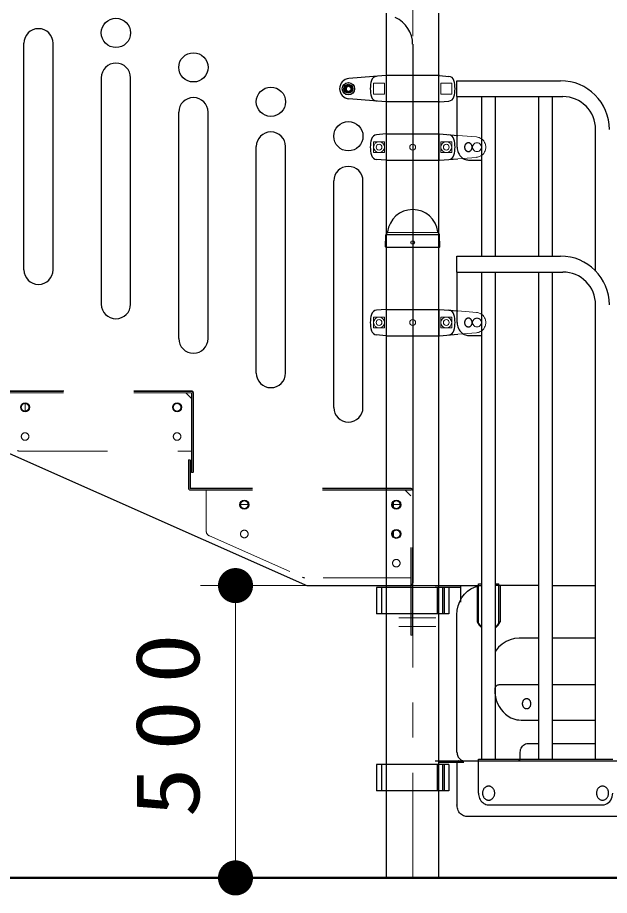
# Model space of a CAD drawing. Units: millimetres on the paper, scale 1:60. Extents: x -385 to 0, y -594 to 267.
# Drawn here: x -292.72 to -275.84, y -111.14 to -86.11 of the extents above; entities that cross this region are included whole.
import ezdxf

# ---------------------------------------------------------------- set-up
doc = ezdxf.new("R2010")
doc.units = ezdxf.units.MM
doc.linetypes.add('USER1', pattern=[4.5, 2.5, -2])
doc.linetypes.add('USER2', pattern=[6, 3, -1, 1, -1])
doc.layers.add('LY_1', color=7, linetype='Continuous', lineweight=25)
doc.styles.add('ＭＳ ゴシック', font='')
doc.styles.get('ＭＳ ゴシック').set_extended_font_data('MS Gothic')

# ---------------------------------------------------------------- blocks, each defined once
blk = doc.blocks.new('filled_dot')
at = {"color": 0, "linetype": 'Continuous', "lineweight": -2, "const_width": 1.25}
blk.add_lwpolyline([(-0.625, 0, 1), (0.625, 0, 1)], format="xyb", close=True, dxfattribs=at)

msp = doc.modelspace()

# ---------------------------------------------------------------- linework, layer by layer
at = {"layer": 'LY_1', "linetype": 'USER2', "lineweight": 13}
for p, q in [((-281.452, -110.643), (-281.452, -85.643)), ((-280.796, -103.226), (-281.843, -103.226)), ((-280.796, -103.476), (-281.843, -103.476))]:
    msp.add_line(p, q, dxfattribs=at)
at = {"layer": 'LY_1'}
for p, q in [((-282.195, -110.643), (-282.195, -85.993)), ((-280.71, -110.643), (-280.71, -85.993)), ((-292.536, -93.304), (-292.536, -86.848)), ((-291.702, -93.304), (-291.702, -86.848)), ((-281.452, -86.876), (-281.452, -102.226)), ((-290.327, -94.286), (-290.327, -87.83)), ((-289.494, -94.286), (-289.494, -87.83)), ((-282.219, -87.768), (-283.269, -87.852)), ((-280.686, -87.768), (-282.219, -87.768)), ((-280.686, -87.768), (-280.422, -87.791)), ((-283.352, -88.104), (-283.286, -88.066)), ((-283.286, -88.066), (-283.219, -88.104)), ((-280.189, -87.916), (-277.237, -87.916)), ((-280.189, -88.369), (-280.189, -87.916)), ((-283.352, -88.104), (-283.352, -88.181)), ((-283.352, -88.181), (-283.286, -88.22)), ((-283.286, -88.22), (-283.219, -88.181)), ((-283.219, -88.104), (-283.219, -88.181)), ((-282.219, -88.518), (-283.269, -88.433)), ((-280.686, -88.518), (-282.219, -88.518)), ((-280.686, -88.518), (-280.422, -88.495)), ((-280.189, -88.369), (-277.176, -88.369)), ((-280.182, -89.809), (-280.182, -88.369)), ((-279.483, -92.916), (-279.483, -88.369)), ((-279.091, -92.916), (-279.091, -88.369)), ((-277.86, -92.916), (-277.86, -88.369)), ((-277.467, -92.916), (-277.467, -88.369)), ((-288.119, -95.267), (-288.119, -88.811)), ((-287.286, -95.267), (-287.286, -88.811)), ((-276.236, -93.34), (-276.236, -89.309)), ((-282.219, -89.434), (-282.482, -89.457)), ((-282.219, -89.434), (-280.685, -89.434)), ((-280.686, -89.434), (-280.161, -89.48)), ((-285.911, -96.249), (-285.911, -89.793)), ((-285.077, -96.249), (-285.077, -89.793)), ((-282.219, -90.184), (-282.482, -90.161)), ((-282.219, -90.184), (-280.685, -90.184)), ((-280.686, -90.184), (-280.161, -90.139)), ((-279.865, -90.176), (-279.483, -90.176)), ((-283.702, -97.23), (-283.702, -90.774)), ((-282.869, -97.23), (-282.869, -90.774)), ((-282.226, -92.651), (-282.22, -92.32)), ((-282.199, -92.272), (-282.181, -92.254)), ((-280.705, -92.272), (-280.724, -92.254)), ((-280.678, -92.651), (-280.685, -92.32)), ((-282.218, -92.659), (-282.226, -92.651)), ((-282.218, -92.659), (-280.686, -92.659)), ((-280.678, -92.651), (-280.686, -92.659)), ((-280.189, -93.369), (-280.189, -92.916)), ((-280.189, -92.916), (-277.237, -92.916)), ((-280.189, -93.369), (-277.176, -93.369)), ((-280.182, -94.809), (-280.182, -93.369)), ((-279.483, -107.256), (-279.483, -93.369)), ((-279.091, -107.256), (-279.091, -93.369)), ((-277.86, -107.256), (-277.86, -93.369)), ((-277.467, -107.256), (-277.467, -93.369)), ((-276.236, -107.256), (-276.236, -94.309)), ((-282.219, -94.434), (-282.482, -94.457)), ((-282.219, -94.434), (-280.685, -94.434)), ((-280.686, -94.434), (-280.161, -94.48)), ((-282.219, -95.184), (-282.482, -95.161)), ((-282.219, -95.184), (-280.685, -95.184)), ((-280.686, -95.184), (-280.161, -95.139)), ((-279.865, -95.176), (-279.483, -95.176)), ((-293.754, -98.182), (-284.532, -102.281)), ((-284.397, -102.309), (-281.536, -102.309)), ((-282.482, -102.363), (-282.482, -103.113)), ((-280.081, -102.363), (-282.482, -102.363)), ((-282.344, -102.363), (-282.344, -103.113)), ((-280.809, -102.309), (-280.189, -102.309)), ((-280.757, -102.363), (-280.757, -103.113)), ((-280.601, -102.363), (-280.601, -103.113)), ((-280.552, -102.363), (-280.552, -103.113)), ((-280.422, -102.363), (-280.422, -103.113)), ((-280.189, -102.309), (-279.576, -102.309)), ((-280.081, -102.78), (-280.081, -102.309)), ((-279.612, -102.326), (-279.612, -103.341)), ((-279.576, -103.393), (-279.576, -102.256)), ((-279.576, -102.256), (-279.483, -102.256)), ((-279.091, -102.256), (-278.998, -102.256)), ((-277.86, -102.309), (-279.091, -102.309)), ((-278.998, -103.393), (-278.998, -102.256)), ((-278.962, -102.309), (-278.962, -103.341)), ((-277.467, -102.309), (-276.236, -102.309)), ((-280.422, -103.113), (-282.482, -103.113)), ((-280.189, -107.059), (-280.189, -103.143)), ((-277.86, -103.809), (-278.421, -103.809)), ((-276.236, -103.809), (-277.467, -103.809)), ((-277.86, -105.143), (-278.998, -105.143)), ((-276.236, -105.143), (-277.467, -105.143)), ((-278.363, -106.143), (-277.86, -106.143)), ((-277.467, -106.143), (-276.236, -106.143)), ((-278.169, -106.809), (-277.86, -106.809)), ((-277.467, -106.809), (-276.236, -106.809)), ((-278.385, -107.226), (-278.385, -107.059)), ((-280.809, -107.309), (-272.792, -107.309)), ((-280.71, -107.348), (-279.994, -107.348)), ((-280.189, -107.359), (-280.189, -108.559)), ((-279.576, -107.256), (-275.751, -107.256)), ((-279.576, -108.226), (-279.576, -107.256)), ((-280.422, -107.409), (-282.482, -107.409)), ((-282.482, -107.409), (-282.482, -108.159)), ((-282.344, -107.409), (-282.344, -108.159)), ((-280.757, -107.409), (-280.757, -108.159)), ((-280.601, -107.409), (-280.601, -108.159)), ((-280.552, -107.409), (-280.552, -108.159)), ((-280.422, -107.409), (-280.422, -108.159)), ((-280.422, -108.159), (-282.482, -108.159)), ((-279.287, -108.559), (-276.04, -108.559)), ((-272.792, -108.893), (-279.901, -108.893))]:
    msp.add_line(p, q, dxfattribs=at)
at = {"layer": 'LY_1', "lineweight": 13}
for p, q in [((-282.257, -87.989), (-282.565, -87.989)), ((-282.565, -88.297), (-282.565, -87.989)), ((-280.648, -87.989), (-280.34, -87.989)), ((-280.34, -88.297), (-280.34, -87.989)), ((-282.257, -88.297), (-282.565, -88.297)), ((-280.648, -88.297), (-280.34, -88.297)), ((-282.257, -89.655), (-282.565, -89.655)), ((-282.565, -89.964), (-282.565, -89.655)), ((-280.648, -89.655), (-280.34, -89.655)), ((-280.34, -89.964), (-280.34, -89.655)), ((-282.257, -89.964), (-282.565, -89.964)), ((-280.648, -89.964), (-280.34, -89.964)), ((-282.197, -92.301), (-280.708, -92.301)), ((-282.166, -92.243), (-280.74, -92.243)), ((-282.257, -94.655), (-282.565, -94.655)), ((-282.565, -94.964), (-282.565, -94.655)), ((-280.648, -94.655), (-280.34, -94.655)), ((-280.34, -94.964), (-280.34, -94.655)), ((-282.257, -94.964), (-282.565, -94.964)), ((-280.648, -94.964), (-280.34, -94.964)), ((-292.5, -97.334), (-292.5, -97.117)), ((-286.361, -100), (-286.144, -100)), ((-282.027, -100), (-281.811, -100)), ((-282, -100.075), (-282, -99.932)), ((-282, -100.909), (-282, -100.765)), ((-282.452, -102.309), (-287.503, -102.309)), ((-286.503, -110.643), (-286.503, -102.309))]:
    msp.add_line(p, q, dxfattribs=at)
at = {"layer": 'LY_1', "linetype": 'USER1', "lineweight": 13}
for p, q in [((-282.202, -89.451), (-282.202, -90.168)), ((-280.702, -89.451), (-280.702, -90.168)), ((-280.161, -89.48), (-279.635, -89.519)), ((-280.161, -90.139), (-279.635, -90.1)), ((-282.194, -92.309), (-280.711, -92.309)), ((-282.202, -94.451), (-282.202, -95.168)), ((-280.702, -94.451), (-280.702, -95.168)), ((-280.161, -94.48), (-279.635, -94.519)), ((-280.161, -95.139), (-279.635, -95.1)), ((-293.902, -96.771), (-287.769, -96.771)), ((-293.902, -96.809), (-287.769, -96.809)), ((-293.897, -96.754), (-287.769, -96.754)), ((-287.922, -96.809), (-287.757, -96.974)), ((-287.757, -96.821), (-287.757, -99.087)), ((-287.719, -96.821), (-287.719, -99.087)), ((-287.702, -96.821), (-287.702, -99.087)), ((-292.648, -98.476), (-287.757, -98.476)), ((-287.802, -98.726), (-287.841, -98.726)), ((-287.841, -99.537), (-287.841, -98.726)), ((-287.802, -99.537), (-287.802, -98.726)), ((-287.786, -99.532), (-287.786, -98.726)), ((-287.719, -99.087), (-287.757, -99.087)), ((-281.519, -99.548), (-287.791, -99.548)), ((-281.519, -99.587), (-287.791, -99.587)), ((-281.519, -99.532), (-287.786, -99.532)), ((-287.341, -100.742), (-287.341, -99.587)), ((-281.507, -99.75), (-281.671, -99.587)), ((-281.507, -103.726), (-281.507, -99.598)), ((-281.469, -103.726), (-281.469, -99.598)), ((-281.452, -103.726), (-281.452, -99.598)), ((-287.242, -100.894), (-284.591, -102.072)), ((-281.507, -102.087), (-284.523, -102.087)), ((-281.452, -102.309), (-279.483, -102.309)), ((-279.091, -102.309), (-277.86, -102.309)), ((-277.467, -102.309), (-276.236, -102.309)), ((-281.469, -103.726), (-281.507, -103.726))]:
    msp.add_line(p, q, dxfattribs=at)
at = {"layer": 'LY_1', "lineweight": 50}
msp.add_line((-183.216, -110.643), (-349.037, -110.643), dxfattribs=at)
at = {"layer": 'LY_1'}
for points in [[(-280.182, -89.809), (-280.18, -89.853), (-280.173, -89.895), (-280.162, -89.936), (-280.147, -89.976), (-280.129, -90.013), (-280.106, -90.048), (-280.08, -90.079), (-280.051, -90.106), (-280.02, -90.129), (-279.986, -90.148), (-279.951, -90.162), (-279.914, -90.172), (-279.889, -90.175), (-279.865, -90.176)], [(-280.182, -94.809), (-280.18, -94.853), (-280.173, -94.895), (-280.162, -94.936), (-280.147, -94.976), (-280.129, -95.013), (-280.106, -95.048), (-280.08, -95.079), (-280.051, -95.106), (-280.02, -95.129), (-279.986, -95.148), (-279.951, -95.162), (-279.914, -95.172), (-279.889, -95.175), (-279.865, -95.176)], [(-280.189, -103.143), (-280.18, -103.012), (-280.154, -102.885), (-280.111, -102.764), (-280.051, -102.653), (-279.978, -102.554), (-279.892, -102.469), (-279.795, -102.4), (-279.691, -102.35), (-279.58, -102.32), (-279.468, -102.309)], [(-279.612, -103.341), (-279.558, -103.435), (-279.483, -103.509)], [(-279.091, -103.509), (-279.017, -103.435), (-278.962, -103.341)], [(-279.576, -103.393), (-279.533, -103.447), (-279.483, -103.492)], [(-279.091, -103.492), (-279.041, -103.447), (-278.998, -103.393)], [(-278.421, -103.809), (-278.548, -103.82), (-278.673, -103.853), (-278.792, -103.906), (-278.903, -103.978), (-279.003, -104.069), (-279.091, -104.175)], [(-278.998, -105.143), (-279.017, -105.144), (-279.034, -105.149), (-279.051, -105.157), (-279.066, -105.168), (-279.08, -105.182), (-279.092, -105.198), (-279.101, -105.216), (-279.108, -105.235), (-279.113, -105.255), (-279.114, -105.276)], [(-279.114, -105.276), (-279.109, -105.378), (-279.093, -105.478), (-279.068, -105.576), (-279.032, -105.67), (-278.987, -105.758), (-278.934, -105.839), (-278.873, -105.913), (-278.805, -105.977), (-278.73, -106.032), (-278.651, -106.077), (-278.567, -106.11), (-278.481, -106.132), (-278.422, -106.14), (-278.363, -106.143)], [(-278.385, -107.059), (-278.382, -107.02), (-278.374, -106.982), (-278.361, -106.946), (-278.344, -106.913), (-278.322, -106.883), (-278.296, -106.857), (-278.267, -106.837), (-278.235, -106.822), (-278.202, -106.813), (-278.169, -106.809)], [(-280.189, -107.059), (-280.188, -107.089), (-280.183, -107.118), (-280.176, -107.146), (-280.166, -107.173), (-280.153, -107.198), (-280.137, -107.222), (-280.12, -107.243), (-280.1, -107.262), (-280.079, -107.278), (-280.056, -107.29), (-280.032, -107.3), (-280.007, -107.306), (-279.99, -107.309), (-279.973, -107.309)], [(-280.146, -107.309), (-280.153, -107.31), (-280.159, -107.312), (-280.166, -107.315), (-280.171, -107.319), (-280.177, -107.324), (-280.181, -107.33), (-280.185, -107.337), (-280.187, -107.344), (-280.189, -107.352), (-280.189, -107.359)], [(-278.457, -107.309), (-278.446, -107.308), (-278.435, -107.305), (-278.424, -107.3), (-278.415, -107.294), (-278.406, -107.285), (-278.399, -107.275), (-278.393, -107.264), (-278.389, -107.252), (-278.386, -107.239), (-278.385, -107.226)], [(-279.576, -108.226), (-279.574, -108.265), (-279.568, -108.304), (-279.558, -108.342), (-279.544, -108.377), (-279.527, -108.411), (-279.507, -108.443), (-279.483, -108.471), (-279.457, -108.496), (-279.428, -108.517), (-279.398, -108.534), (-279.366, -108.547), (-279.332, -108.555), (-279.31, -108.558), (-279.287, -108.559)], [(-276.04, -108.559), (-275.994, -108.555), (-275.95, -108.543), (-275.909, -108.523), (-275.87, -108.496), (-275.835, -108.462), (-275.806, -108.422), (-275.782, -108.377), (-275.765, -108.329), (-275.754, -108.278), (-275.751, -108.226)], [(-279.901, -108.893), (-279.935, -108.891), (-279.968, -108.884), (-280.001, -108.872), (-280.032, -108.856), (-280.061, -108.837), (-280.088, -108.813), (-280.113, -108.786), (-280.134, -108.755), (-280.152, -108.722), (-280.167, -108.687), (-280.178, -108.65), (-280.186, -108.612), (-280.188, -108.586), (-280.189, -108.559)]]:
    msp.add_lwpolyline(points, dxfattribs=at)
for points in [[(-279.865, -89.684), (-279.874, -89.685), (-279.883, -89.686), (-279.893, -89.689), (-279.902, -89.692), (-279.91, -89.696), (-279.919, -89.701), (-279.927, -89.707), (-279.934, -89.714), (-279.941, -89.721), (-279.947, -89.729), (-279.953, -89.738), (-279.958, -89.747), (-279.963, -89.757), (-279.966, -89.767), (-279.969, -89.777), (-279.971, -89.788), (-279.972, -89.799), (-279.973, -89.809), (-279.972, -89.82), (-279.971, -89.831), (-279.969, -89.842), (-279.966, -89.852), (-279.963, -89.862), (-279.958, -89.872), (-279.953, -89.881), (-279.947, -89.89), (-279.941, -89.898), (-279.934, -89.905), (-279.927, -89.912), (-279.919, -89.918), (-279.91, -89.923), (-279.902, -89.927), (-279.893, -89.93), (-279.883, -89.933), (-279.874, -89.934), (-279.865, -89.934), (-279.855, -89.934), (-279.846, -89.933), (-279.836, -89.93), (-279.827, -89.927), (-279.819, -89.923), (-279.81, -89.918), (-279.802, -89.912), (-279.795, -89.905), (-279.788, -89.898), (-279.782, -89.89), (-279.776, -89.881), (-279.771, -89.872), (-279.766, -89.862), (-279.763, -89.852), (-279.76, -89.842), (-279.758, -89.831), (-279.757, -89.82), (-279.756, -89.809), (-279.757, -89.799), (-279.758, -89.788), (-279.76, -89.777), (-279.763, -89.767), (-279.766, -89.757), (-279.771, -89.747), (-279.776, -89.738), (-279.782, -89.729), (-279.788, -89.721), (-279.795, -89.714), (-279.802, -89.707), (-279.81, -89.701), (-279.819, -89.696), (-279.827, -89.692), (-279.836, -89.689), (-279.846, -89.686), (-279.855, -89.685)], [(-279.865, -94.684), (-279.874, -94.685), (-279.883, -94.686), (-279.893, -94.689), (-279.902, -94.692), (-279.91, -94.696), (-279.919, -94.701), (-279.927, -94.707), (-279.934, -94.714), (-279.941, -94.721), (-279.947, -94.729), (-279.953, -94.738), (-279.958, -94.747), (-279.963, -94.757), (-279.966, -94.767), (-279.969, -94.777), (-279.971, -94.788), (-279.972, -94.799), (-279.973, -94.809), (-279.972, -94.82), (-279.971, -94.831), (-279.969, -94.842), (-279.966, -94.852), (-279.963, -94.862), (-279.958, -94.872), (-279.953, -94.881), (-279.947, -94.89), (-279.941, -94.898), (-279.934, -94.905), (-279.927, -94.912), (-279.919, -94.918), (-279.91, -94.923), (-279.902, -94.927), (-279.893, -94.93), (-279.883, -94.933), (-279.874, -94.934), (-279.865, -94.934), (-279.855, -94.934), (-279.846, -94.933), (-279.836, -94.93), (-279.827, -94.927), (-279.819, -94.923), (-279.81, -94.918), (-279.802, -94.912), (-279.795, -94.905), (-279.788, -94.898), (-279.782, -94.89), (-279.776, -94.881), (-279.771, -94.872), (-279.766, -94.862), (-279.763, -94.852), (-279.76, -94.842), (-279.758, -94.831), (-279.757, -94.82), (-279.756, -94.809), (-279.757, -94.799), (-279.758, -94.788), (-279.76, -94.777), (-279.763, -94.767), (-279.766, -94.757), (-279.771, -94.747), (-279.776, -94.738), (-279.782, -94.729), (-279.788, -94.721), (-279.795, -94.714), (-279.802, -94.707), (-279.81, -94.701), (-279.819, -94.696), (-279.827, -94.692), (-279.836, -94.689), (-279.846, -94.686), (-279.855, -94.685)], [(-278.205, -105.534), (-278.215, -105.535), (-278.226, -105.537), (-278.236, -105.539), (-278.247, -105.543), (-278.256, -105.548), (-278.266, -105.553), (-278.275, -105.56), (-278.283, -105.568), (-278.291, -105.576), (-278.299, -105.585), (-278.305, -105.595), (-278.311, -105.605), (-278.316, -105.616), (-278.32, -105.628), (-278.323, -105.639), (-278.325, -105.652), (-278.327, -105.664), (-278.327, -105.676), (-278.327, -105.688), (-278.325, -105.701), (-278.323, -105.713), (-278.32, -105.725), (-278.316, -105.736), (-278.311, -105.747), (-278.305, -105.757), (-278.299, -105.767), (-278.291, -105.776), (-278.283, -105.785), (-278.275, -105.792), (-278.266, -105.799), (-278.256, -105.805), (-278.247, -105.809), (-278.236, -105.813), (-278.226, -105.816), (-278.215, -105.817), (-278.205, -105.818), (-278.194, -105.817), (-278.183, -105.816), (-278.173, -105.813), (-278.163, -105.809), (-278.153, -105.805), (-278.143, -105.799), (-278.134, -105.792), (-278.126, -105.785), (-278.118, -105.776), (-278.111, -105.767), (-278.104, -105.757), (-278.098, -105.747), (-278.093, -105.736), (-278.089, -105.725), (-278.086, -105.713), (-278.084, -105.701), (-278.082, -105.688), (-278.082, -105.676), (-278.082, -105.664), (-278.084, -105.652), (-278.086, -105.639), (-278.089, -105.628), (-278.093, -105.616), (-278.098, -105.605), (-278.104, -105.595), (-278.111, -105.585), (-278.118, -105.576), (-278.126, -105.568), (-278.134, -105.56), (-278.143, -105.553), (-278.153, -105.548), (-278.163, -105.543), (-278.173, -105.539), (-278.183, -105.537), (-278.194, -105.535)], [(-279.287, -108.026), (-279.302, -108.027), (-279.317, -108.029), (-279.332, -108.033), (-279.346, -108.038), (-279.36, -108.045), (-279.374, -108.053), (-279.387, -108.062), (-279.398, -108.073), (-279.41, -108.085), (-279.42, -108.098), (-279.429, -108.111), (-279.437, -108.126), (-279.444, -108.142), (-279.45, -108.158), (-279.454, -108.174), (-279.458, -108.191), (-279.46, -108.209), (-279.46, -108.226), (-279.46, -108.244), (-279.458, -108.261), (-279.454, -108.278), (-279.45, -108.295), (-279.444, -108.311), (-279.437, -108.326), (-279.429, -108.341), (-279.42, -108.355), (-279.41, -108.368), (-279.398, -108.379), (-279.387, -108.39), (-279.374, -108.399), (-279.36, -108.407), (-279.346, -108.414), (-279.332, -108.419), (-279.317, -108.423), (-279.302, -108.425), (-279.287, -108.426), (-279.272, -108.425), (-279.257, -108.423), (-279.242, -108.419), (-279.228, -108.414), (-279.214, -108.407), (-279.201, -108.399), (-279.188, -108.39), (-279.176, -108.379), (-279.165, -108.368), (-279.154, -108.355), (-279.145, -108.341), (-279.137, -108.326), (-279.13, -108.311), (-279.124, -108.295), (-279.12, -108.278), (-279.117, -108.261), (-279.115, -108.244), (-279.114, -108.226), (-279.115, -108.209), (-279.117, -108.191), (-279.12, -108.174), (-279.124, -108.158), (-279.13, -108.142), (-279.137, -108.126), (-279.145, -108.111), (-279.154, -108.098), (-279.165, -108.085), (-279.176, -108.073), (-279.188, -108.062), (-279.201, -108.053), (-279.214, -108.045), (-279.228, -108.038), (-279.242, -108.033), (-279.257, -108.029), (-279.272, -108.027)], [(-276.04, -108.026), (-276.055, -108.027), (-276.07, -108.029), (-276.084, -108.033), (-276.099, -108.038), (-276.113, -108.045), (-276.126, -108.053), (-276.139, -108.062), (-276.151, -108.073), (-276.162, -108.085), (-276.172, -108.098), (-276.181, -108.111), (-276.19, -108.126), (-276.197, -108.142), (-276.202, -108.158), (-276.207, -108.174), (-276.21, -108.191), (-276.212, -108.209), (-276.213, -108.226), (-276.212, -108.244), (-276.21, -108.261), (-276.207, -108.278), (-276.202, -108.295), (-276.197, -108.311), (-276.19, -108.326), (-276.181, -108.341), (-276.172, -108.355), (-276.162, -108.368), (-276.151, -108.379), (-276.139, -108.39), (-276.126, -108.399), (-276.113, -108.407), (-276.099, -108.414), (-276.084, -108.419), (-276.07, -108.423), (-276.055, -108.425), (-276.04, -108.426), (-276.024, -108.425), (-276.009, -108.423), (-275.995, -108.419), (-275.98, -108.414), (-275.966, -108.407), (-275.953, -108.399), (-275.94, -108.39), (-275.928, -108.379), (-275.917, -108.368), (-275.907, -108.355), (-275.898, -108.341), (-275.89, -108.326), (-275.883, -108.311), (-275.877, -108.295), (-275.872, -108.278), (-275.869, -108.261), (-275.867, -108.244), (-275.866, -108.226), (-275.867, -108.209), (-275.869, -108.191), (-275.872, -108.174), (-275.877, -108.158), (-275.883, -108.142), (-275.89, -108.126), (-275.898, -108.111), (-275.907, -108.098), (-275.917, -108.085), (-275.928, -108.073), (-275.94, -108.062), (-275.953, -108.053), (-275.966, -108.045), (-275.98, -108.038), (-275.995, -108.033), (-276.009, -108.029), (-276.024, -108.027)]]:
    msp.add_lwpolyline(points, close=True, dxfattribs=at)
at = {"layer": 'LY_1', "linetype": 'USER1', "lineweight": 13}
msp.add_lwpolyline([(-279.576, -102.319), (-279.522, -102.312), (-279.468, -102.309)], dxfattribs=at)
at = {"layer": 'LY_1'}
for centre, radius in [((-289.911, -86.553), 0.417), ((-287.702, -87.534), 0.417), ((-285.494, -88.516), 0.417), ((-283.286, -88.143), 0.175), ((-283.286, -88.143), 0.125), ((-283.286, -88.143), 0.108), ((-283.286, -89.497), 0.417), ((-281.452, -92.526), 0.05), ((-292.502, -97.226), 0.125), ((-288.169, -97.226), 0.125), ((-286.252, -100.003), 0.125), ((-281.919, -100.003), 0.125), ((-281.919, -100.837), 0.125)]:
    msp.add_circle(centre, radius, dxfattribs=at)
at = {"layer": 'LY_1', "linetype": 'USER1', "lineweight": 13}
for centre, radius in [((-283.286, -88.143), 0.104), ((-279.619, -89.809), 0.125), ((-279.619, -94.809), 0.125), ((-292.502, -97.226), 0.108), ((-288.169, -97.226), 0.108), ((-292.502, -98.059), 0.108), ((-288.169, -98.059), 0.108), ((-286.252, -100.003), 0.108), ((-281.919, -100.003), 0.108), ((-286.252, -100.837), 0.108), ((-281.919, -100.837), 0.108), ((-281.919, -101.67), 0.108)]:
    msp.add_circle(centre, radius, dxfattribs=at)
at = {"layer": 'LY_1', "lineweight": 13}
for centre, radius in [((-283.286, -88.143), 0.0917), ((-282.411, -89.809), 0.154), ((-282.411, -89.809), 0.0833), ((-281.452, -89.809), 0.0833), ((-280.494, -89.809), 0.154), ((-280.494, -89.809), 0.0833), ((-282.411, -94.809), 0.154), ((-282.411, -94.809), 0.0833), ((-281.452, -94.809), 0.0833), ((-280.494, -94.809), 0.154), ((-280.494, -94.809), 0.0833)]:
    msp.add_circle(centre, radius, dxfattribs=at)
at = {"layer": 'LY_1'}
for centre, radius, start, end in [((-282.286, -86.876), 0.833, 0, 66.0375), ((-292.119, -86.848), 0.417, 0, 180), ((-289.911, -87.83), 0.417, 0, 180), ((-282.467, -87.957), 0.167, 95, 163.8038), ((-280.437, -87.957), 0.167, 16.1962, 85), ((-283.244, -88.143), 0.291, 95, 265), ((-281.827, -88.143), 0.833, 163.8038, 196.1962), ((-281.077, -88.143), 0.833, 343.8037, 16.1962), ((-277.237, -89.309), 1.393, 0, 90), ((-287.702, -88.811), 0.417, 0, 180), ((-282.467, -88.329), 0.167, 196.1962, 265), ((-280.437, -88.329), 0.167, 275, 343.8037), ((-277.176, -89.309), 0.94, 0, 90), ((-285.494, -89.793), 0.417, 0, 180), ((-281.827, -89.809), 0.833, 163.8038, 196.1962), ((-282.467, -89.624), 0.167, 95, 163.8038), ((-280.437, -89.624), 0.167, 16.1962, 85), ((-281.077, -89.809), 0.833, 343.8037, 16.1962), ((-282.467, -89.995), 0.167, 196.1962, 265), ((-280.437, -89.995), 0.167, 275, 343.8037), ((-283.286, -90.774), 0.417, 0, 180), ((-281.452, -92.309), 0.72, 90, 173.3676), ((-281.452, -92.309), 0.72, 6.6324, 90), ((-282.15, -92.322), 0.07, 135, 178.996), ((-282.214, -92.221), 0.0467, 315, 353.3676), ((-280.691, -92.221), 0.0467, 186.6324, 225), ((-280.755, -92.322), 0.07, 1.0039, 45), ((-277.237, -94.309), 1.393, 0, 90), ((-292.119, -93.304), 0.417, 180, 0), ((-277.176, -94.309), 0.94, 0, 90), ((-289.911, -94.286), 0.417, 180, 0), ((-281.827, -94.809), 0.833, 163.8038, 196.1962), ((-282.467, -94.624), 0.167, 95, 163.8038), ((-280.437, -94.624), 0.167, 16.1962, 85), ((-281.077, -94.809), 0.833, 343.8037, 16.1962), ((-282.467, -94.995), 0.167, 196.1962, 265), ((-280.437, -94.995), 0.167, 275, 343.8037), ((-287.702, -95.267), 0.417, 180, 0), ((-285.494, -96.249), 0.417, 180, 0), ((-283.286, -97.23), 0.417, 180, 0), ((-284.397, -101.976), 0.333, 246.0375, 270), ((-281.536, -102.226), 0.0833, 270, 0)]:
    msp.add_arc(centre, radius, start, end, dxfattribs=at)
at = {"layer": 'LY_1', "lineweight": 13}
for centre, start, end in [((-284.39, -88.143), 355.8705, 4.1295), ((-278.514, -88.143), 175.8705, 184.1295), ((-284.39, -89.809), 355.8705, 4.1295), ((-278.514, -89.809), 175.8705, 184.1295), ((-284.39, -94.809), 355.8705, 4.1295), ((-278.514, -94.809), 175.8705, 184.1295)]:
    msp.add_arc(centre, 2.139, start, end, dxfattribs=at)
at = {"layer": 'LY_1', "linetype": 'USER1', "lineweight": 13}
for centre, radius, start, end in [((-280.686, -89.451), 0.0167, 88.0111, 180), ((-279.66, -89.809), 0.291, 275, 85), ((-280.686, -90.168), 0.0167, 180, 270), ((-280.686, -94.451), 0.0167, 88.0111, 180), ((-279.66, -94.809), 0.291, 275, 85), ((-280.686, -95.168), 0.0167, 180, 270), ((-287.769, -96.821), 0.0667, 0, 90), ((-287.769, -96.821), 0.05, 0, 90), ((-287.769, -96.821), 0.0117, 0, 90), ((-292.648, -98.309), 0.167, 246.0375, 270), ((-287.791, -99.537), 0.05, 180, 270), ((-287.791, -99.537), 0.0117, 180, 270), ((-281.519, -99.598), 0.0667, 0, 90), ((-281.519, -99.598), 0.05, 0, 90), ((-281.519, -99.598), 0.0117, 0, 90), ((-287.174, -100.742), 0.167, 180, 246.0375), ((-284.523, -101.92), 0.167, 246.0375, 270)]:
    msp.add_arc(centre, radius, start, end, dxfattribs=at)

# ---------------------------------------------------------------- block references
at = {"layer": 'LY_1', "lineweight": 13, "xscale": 0.4, "yscale": 0.4}
for p, rotation in [((-286.503, -102.309), 270), ((-286.503, -110.643), 90)]:
    msp.add_blockref('filled_dot', p, dxfattribs=dict(at, rotation=rotation))

# ---------------------------------------------------------------- texts
at = {"layer": 'LY_1', "insert": (-287.503, -106.059), "char_height": 1.833, "attachment_point": 8, "rotation": 90, "style": 'ＭＳ ゴシック'}
msp.add_mtext('\\T1.33;\\W1.15;500', dxfattribs=at)

doc.saveas('drawing.dxf')
